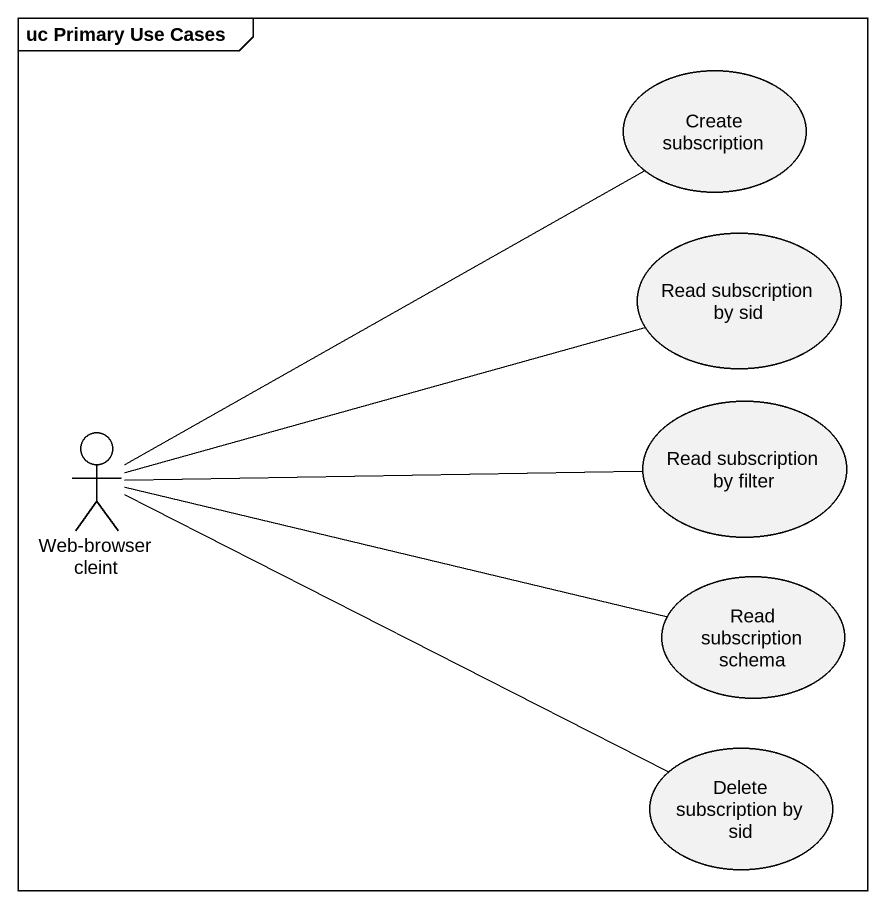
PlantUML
@startuml
mainframe uc Primary Use Cases
usecase "Create subscription" as Create_subscription
usecase "Read subscription by sid" as Read_subscription_by_sid
actor "Web-browser cleint" as Web_browser_cleint
usecase "Read subscription by filter" as Read_subscription_by_filter
usecase "Read subscription schema" as Read_subscription_schema
usecase "Delete subscription by sid" as Delete_subscription_by_sid
Web_browser_cleint -up- Create_subscription
Web_browser_cleint -right- Read_subscription_by_sid
Web_browser_cleint -right- Read_subscription_by_filter
Web_browser_cleint -right- Read_subscription_schema
Web_browser_cleint -right- Delete_subscription_by_sid
@enduml
